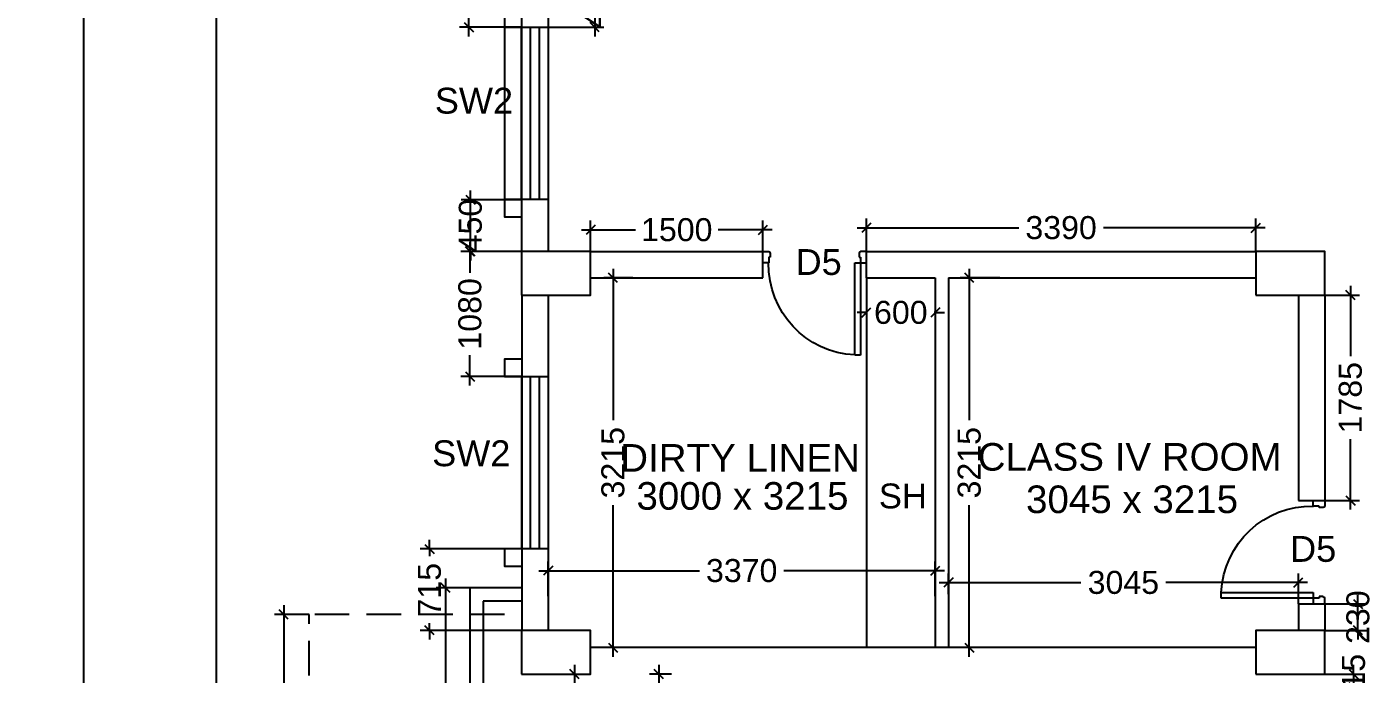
# Model space of a CAD drawing. Extents: x 7897917 to 8423973, y -6487334 to -6173396.
# Drawn here: x 7914618 to 7926334, y -6392095 to -6386468 of the extents above; entities that cross this region are included whole.
import ezdxf
from ezdxf.enums import TextEntityAlignment as Align

# ---------------------------------------------------------------- set-up
doc = ezdxf.new("R2010")
doc.units = 0
doc.header["$LTSCALE"] = 600
doc.header["$MEASUREMENT"] = 0
doc.header["$PDMODE"] = 35
doc.linetypes.add('DASHED', pattern=[0.75, 0.5, -0.25])
doc.layers.get('0').update_dxf_attribs({"linetype": 'CONTINUOUS'})
doc.layers.get('Defpoints').update_dxf_attribs({"linetype": 'CONTINUOUS'})
for name, color, linetype in [('chajja', 7, 'CONTINUOUS'), ('DIM', 8, 'CONTINUOUS'), ('DOOR', 32, 'CONTINUOUS'), ('Ele Proje.', 7, 'CONTINUOUS'), ('joinery', 7, 'CONTINUOUS'), ('LA-column', 3, 'CONTINUOUS'), ('Room Dim', 1, 'CONTINUOUS'), ('Shleves', 7, 'CONTINUOUS'), ('TEXT', 6, 'CONTINUOUS'), ('Walls', 7, 'CONTINUOUS'), ('WIN', 151, 'CONTINUOUS'), ('Working Dim', 5, 'CONTINUOUS')]:
    doc.layers.add(name, color=color, linetype=linetype)
doc.styles.add('ari', font='arial.ttf')
doc.styles.add('ARIAL', font='arial.ttf')
doc.styles.get("Standard").update_dxf_attribs({"font": 'romans.shx'})
doc.dimstyles.new('int. dim', dxfattribs={"dimtxt": 450, "dimasz": 80, "dimexe": 80, "dimexo": 0, "dimgap": 70, "dimtad": 0, "dimdec": 0, "dimzin": 12, "dimdsep": 46, "dimtxsty": 'ari', "dimblk": 'OBLIQUE', "dimcen": 2, "dimdle": 80, "dimclrd": 256, "dimclre": 256, "dimclrt": 6, "dimadec": 0, "dimazin": 0, "dimtfac": 1, "dimtdec": 0, "dimtix": 1, "dimtmove": 2, "dimatfit": 3, "dimfxl": 1, "dimtolj": 1, "dimtzin": 0, "dimlwd": -1, "dimlwe": -1, "dimarcsym": 0})
doc.dimstyles.new('STANDARD$0', dxfattribs={"dimscale": 0, "dimtxt": 150, "dimasz": 125, "dimexe": 0.75, "dimexo": 1, "dimgap": 25, "dimtad": 1, "dimdec": 0, "dimdsep": 46, "dimtxsty": 'Standard', "dimblk1": 'DOT', "dimblk2": 'DOT', "dimsah": 1, "dimcen": 2.5, "dimclrd": 1, "dimclre": 1, "dimclrt": 3, "dimadec": 0, "dimazin": 0, "dimtfac": 1, "dimtdec": 0, "dimtmove": 0, "dimatfit": 3, "dimldrblk": 'DOT', "dimfxl": 1, "dimtolj": 1, "dimtzin": 0, "dimarcsym": 0})

# ---------------------------------------------------------------- blocks, each defined once
blk = doc.blocks.new('_Oblique')
at = {"color": 0, "linetype": 'ByBlock', "lineweight": -2}
blk.add_line((-0.5, -0.5), (0.5, 0.5), dxfattribs=at)
blk = doc.blocks.new('*D248')
at = {"layer": 'Defpoints', "color": 0, "transparency": 16777216}
for p in [(7918774, -6337015, 5), (7915110, -6454874), (7918924, -6454874, 5)]:
    blk.add_point(p, dxfattribs=at)
at = {"layer": 'DIM', "color": 8, "transparency": 16777216}
for p, q in [((7915110, -6336715), (7915110, -6393996)), ((7918774, -6337015), (7914810, -6337015)), ((7915110, -6455174), (7915110, -6397894)), ((7918924, -6454874), (7914810, -6454874))]:
    blk.add_line(p, q, dxfattribs=at)
at = {"layer": 'DIM', "color": 8, "transparency": 16777216, "xscale": 300, "yscale": 300, "zscale": 300}
for p, rotation in [((7915110, -6337015), 90), ((7915110, -6454874), 270)]:
    blk.add_blockref('_Oblique', p, dxfattribs=dict(at, rotation=rotation))
at = {"layer": 'DIM', "color": 7, "transparency": 16777216, "insert": (7915110, -6395945), "char_height": 750, "attachment_point": 5, "rotation": 90, "style": 'ari'}
blk.add_mtext('\\A1;117.86m', dxfattribs=at)
blk = doc.blocks.new('*D267')
at = {"layer": 'Defpoints', "color": 0, "transparency": 16777216}
for p in [(7916266, -6377955), (7918774, -6377955, 3), (7918774, -6414395, 3)]:
    blk.add_point(p, dxfattribs=at)
at = {"layer": 'DIM', "color": 8, "transparency": 16777216}
for p, q in [((7916266, -6377655), (7916266, -6394482)), ((7918774, -6377955), (7915966, -6377955)), ((7916266, -6414695), (7916266, -6397867)), ((7918774, -6414395), (7915966, -6414395))]:
    blk.add_line(p, q, dxfattribs=at)
at = {"layer": 'DIM', "color": 8, "transparency": 16777216, "xscale": 300, "yscale": 300, "zscale": 300}
for p, rotation in [((7916266, -6377955), 90), ((7916266, -6414395), 270)]:
    blk.add_blockref('_Oblique', p, dxfattribs=dict(at, rotation=rotation))
at = {"layer": 'DIM', "color": 7, "transparency": 16777216, "insert": (7916266, -6396175), "char_height": 750, "attachment_point": 5, "rotation": 90, "style": 'ari'}
blk.add_mtext('\\A1;36.44m', dxfattribs=at)
blk = doc.blocks.new('*D565')
at = {"layer": 'Defpoints', "color": 0, "transparency": 16777216}
for p in [(7925314, -6388214), (7921924, -6388420, 2), (7925314, -6388420, 13)]:
    blk.add_point(p, dxfattribs=at)
at = {"layer": 'Working Dim', "transparency": 16777216}
for p, q in [((7921844, -6388214), (7923251, -6388214)), ((7921924, -6388420), (7921924, -6388134)), ((7925394, -6388214), (7923987, -6388214)), ((7925314, -6388420), (7925314, -6388134))]:
    blk.add_line(p, q, dxfattribs=at)
at = {"layer": 'Working Dim', "transparency": 16777216, "xscale": 80, "yscale": 80, "zscale": 80, "rotation": 180}
blk.add_blockref('_Oblique', (7921924, -6388214), dxfattribs=at)
at = {"layer": 'Working Dim', "transparency": 16777216, "xscale": 80, "yscale": 80, "zscale": 80}
blk.add_blockref('_Oblique', (7925314, -6388214), dxfattribs=at)
at = {"layer": 'Working Dim', "color": 6, "transparency": 16777216, "insert": (7923619, -6388214), "char_height": 200, "attachment_point": 5, "style": 'ari'}
blk.add_mtext('\\A1;3390', dxfattribs=at)
blk = doc.blocks.new('*D880')
at = {"layer": 'Defpoints', "color": 0, "transparency": 16777216}
for p in [(7916266, -6377955), (7918774, -6377955, 18), (7918924, -6414395, 3)]:
    blk.add_point(p, dxfattribs=at)
at = {"layer": 'DIM', "color": 8, "transparency": 16777216}
for p, q in [((7916266, -6377655), (7916266, -6394482)), ((7918774, -6377955), (7915966, -6377955)), ((7916266, -6414695), (7916266, -6397867)), ((7918924, -6414395), (7915966, -6414395))]:
    blk.add_line(p, q, dxfattribs=at)
at = {"layer": 'DIM', "color": 8, "transparency": 16777216, "xscale": 300, "yscale": 300, "zscale": 300}
for p, rotation in [((7916266, -6377955), 90), ((7916266, -6414395), 270)]:
    blk.add_blockref('_Oblique', p, dxfattribs=dict(at, rotation=rotation))
at = {"layer": 'DIM', "color": 7, "transparency": 16777216, "insert": (7916266, -6396175), "char_height": 750, "attachment_point": 5, "rotation": 90, "style": 'ari'}
blk.add_mtext('\\A1;36.44m', dxfattribs=at)
blk = doc.blocks.new('*D1366')
at = {"layer": 'Defpoints', "color": 0, "transparency": 16777216}
for p in [(7916853, -6391577), (7917074, -6391577, 28), (7917074, -6400657, 30)]:
    blk.add_point(p, dxfattribs=at)
at = {"layer": 'Working Dim', "transparency": 16777216}
for p, q in [((7916853, -6391497), (7916853, -6395749)), ((7917074, -6391577), (7916773, -6391577)), ((7916853, -6400737), (7916853, -6396485)), ((7917074, -6400657), (7916773, -6400657))]:
    blk.add_line(p, q, dxfattribs=at)
at = {"layer": 'Working Dim', "transparency": 16777216, "xscale": 80, "yscale": 80, "zscale": 80}
for p, rotation in [((7916853, -6391577), 90), ((7916853, -6400657), 270)]:
    blk.add_blockref('_Oblique', p, dxfattribs=dict(at, rotation=rotation))
at = {"layer": 'Working Dim', "color": 6, "transparency": 16777216, "insert": (7916853, -6396117), "char_height": 200, "attachment_point": 5, "rotation": 90, "style": 'ari'}
blk.add_mtext('\\A1;9080', dxfattribs=at)
blk = doc.blocks.new('1000')
at = {"layer": 'DOOR'}
for p, q in [((0, -100), (0, 0)), ((0, 0), (50, 0)), ((50, -100), (0, -100)), ((50, 0), (50, -2)), ((63, -49), (50, -49)), ((50, -49), (50, -100)), ((50, -100), (50, -901)), ((100, -100), (50, -100)), ((63, -13), (61, -13)), ((63, -13), (63, -49)), ((100, -901), (100, -100)), ((837, -13), (837, -49)), ((837, -13), (839, -13)), ((837, -49), (850, -49)), ((850, 0), (850, -2)), ((900, 0), (850, 0)), ((850, -49), (850, -100)), ((850, -100), (900, -100)), ((900, -100), (900, 0)), ((50, -901), (100, -901))]:
    blk.add_line(p, q, dxfattribs=at)
for centre, major_axis, start_param, end_param in [((50, -13), (-7.95, 7.95), 3.926991, 5.497787), ((850, -13), (7.95, 7.95), 0.785398, 2.356194)]:
    blk.add_ellipse(centre, major_axis=major_axis, ratio=1, start_param=start_param, end_param=end_param, dxfattribs=at)
at = {"layer": 'DOOR', "color": 145}
blk.add_ellipse((64, -115), major_axis=(-520, 590), ratio=1, start_param=2.464943, end_param=4.009476, dxfattribs=at)
blk = doc.blocks.new('*D1776')
at = {"layer": 'Defpoints', "color": 0, "transparency": 16777216}
for p in [(7922524, -6391196), (7919154, -6391416, 4), (7922524, -6391416, 5)]:
    blk.add_point(p, dxfattribs=at)
at = {"layer": 'Working Dim', "transparency": 16777216}
for p, q in [((7919154, -6391416), (7919154, -6391116)), ((7922524, -6391416), (7922524, -6391116)), ((7919074, -6391196), (7920471, -6391196)), ((7922604, -6391196), (7921207, -6391196))]:
    blk.add_line(p, q, dxfattribs=at)
at = {"layer": 'Working Dim', "transparency": 16777216, "xscale": 80, "yscale": 80, "zscale": 80, "rotation": 180}
blk.add_blockref('_Oblique', (7919154, -6391196), dxfattribs=at)
at = {"layer": 'Working Dim', "transparency": 16777216, "xscale": 80, "yscale": 80, "zscale": 80}
blk.add_blockref('_Oblique', (7922524, -6391196), dxfattribs=at)
at = {"layer": 'Working Dim', "color": 6, "transparency": 16777216, "insert": (7920839, -6391196), "char_height": 200, "attachment_point": 5, "style": 'ari'}
blk.add_mtext('\\A1;3370', dxfattribs=at)
blk = doc.blocks.new('*D1777')
at = {"layer": 'Defpoints', "color": 0, "transparency": 16777216}
for p in [(7919719, -6388650), (7919891, -6388650, 5), (7919891, -6391865, 5)]:
    blk.add_point(p, dxfattribs=at)
at = {"layer": 'Working Dim', "transparency": 16777216}
for p, q in [((7919719, -6388570), (7919719, -6389888)), ((7919891, -6388650), (7919639, -6388650)), ((7919719, -6391945), (7919719, -6390627)), ((7919891, -6391865), (7919639, -6391865))]:
    blk.add_line(p, q, dxfattribs=at)
at = {"layer": 'Working Dim', "transparency": 16777216, "xscale": 80, "yscale": 80, "zscale": 80}
for p, rotation in [((7919719, -6388650), 90), ((7919719, -6391865), 270)]:
    blk.add_blockref('_Oblique', p, dxfattribs=dict(at, rotation=rotation))
at = {"layer": 'Working Dim', "color": 6, "transparency": 16777216, "insert": (7919719, -6390257), "char_height": 200, "attachment_point": 5, "rotation": 90, "style": 'ari'}
blk.add_mtext('\\A1;3215', dxfattribs=at)
blk = doc.blocks.new('*D1778')
at = {"layer": 'Defpoints', "color": 0, "transparency": 16777216}
for p in [(7925684, -6391299), (7922639, -6391401, 5), (7925684, -6391485, 5)]:
    blk.add_point(p, dxfattribs=at)
at = {"layer": 'Working Dim', "transparency": 16777216}
for p, q in [((7922639, -6391401), (7922639, -6391219)), ((7925684, -6391485), (7925684, -6391219)), ((7922559, -6391299), (7923792, -6391299)), ((7925764, -6391299), (7924531, -6391299))]:
    blk.add_line(p, q, dxfattribs=at)
at = {"layer": 'Working Dim', "transparency": 16777216, "xscale": 80, "yscale": 80, "zscale": 80, "rotation": 180}
blk.add_blockref('_Oblique', (7922639, -6391299), dxfattribs=at)
at = {"layer": 'Working Dim', "transparency": 16777216, "xscale": 80, "yscale": 80, "zscale": 80}
blk.add_blockref('_Oblique', (7925684, -6391299), dxfattribs=at)
at = {"layer": 'Working Dim', "color": 6, "transparency": 16777216, "insert": (7924161, -6391299), "char_height": 200, "attachment_point": 5, "style": 'ari'}
blk.add_mtext('\\A1;3045', dxfattribs=at)
blk = doc.blocks.new('*D1779')
at = {"layer": 'Defpoints', "color": 0, "transparency": 16777216}
for p in [(7922820, -6388650), (7923085, -6388650, 5), (7923085, -6391865, 5)]:
    blk.add_point(p, dxfattribs=at)
at = {"layer": 'Working Dim', "transparency": 16777216}
for p, q in [((7922820, -6388570), (7922820, -6389888)), ((7923085, -6388650), (7922740, -6388650)), ((7922820, -6391945), (7922820, -6390627)), ((7923085, -6391865), (7922740, -6391865))]:
    blk.add_line(p, q, dxfattribs=at)
at = {"layer": 'Working Dim', "transparency": 16777216, "xscale": 80, "yscale": 80, "zscale": 80}
for p, rotation in [((7922820, -6388650), 90), ((7922820, -6391865), 270)]:
    blk.add_blockref('_Oblique', p, dxfattribs=dict(at, rotation=rotation))
at = {"layer": 'Working Dim', "color": 6, "transparency": 16777216, "insert": (7922820, -6390257), "char_height": 200, "attachment_point": 5, "rotation": 90, "style": 'ari'}
blk.add_mtext('\\A1;3215', dxfattribs=at)
blk = doc.blocks.new('*D1783')
at = {"layer": 'Defpoints', "color": 0, "transparency": 16777216}
for p in [(7918122, -6391007), (7918924, -6391007), (7918924, -6391715)]:
    blk.add_point(p, dxfattribs=at)
at = {"layer": 'Working Dim', "transparency": 16777216}
for p, q in [((7918924, -6391007), (7918042, -6391007)), ((7918122, -6391007), (7918122, -6390927)), ((7918122, -6391007), (7918122, -6391070)), ((7918924, -6391715), (7918042, -6391715)), ((7918122, -6391715), (7918122, -6391652)), ((7918122, -6391715), (7918122, -6391795))]:
    blk.add_line(p, q, dxfattribs=at)
at = {"layer": 'Working Dim', "transparency": 16777216, "xscale": 80, "yscale": 80, "zscale": 80}
for p, rotation in [((7918122, -6391007), 270), ((7918122, -6391715), 90)]:
    blk.add_blockref('_Oblique', p, dxfattribs=dict(at, rotation=rotation))
at = {"layer": 'Working Dim', "color": 6, "transparency": 16777216, "insert": (7918122, -6391361), "char_height": 200, "attachment_point": 5, "rotation": 90, "style": 'ari'}
blk.add_mtext('\\A1;715', dxfattribs=at)
blk = doc.blocks.new('*D1784')
at = {"layer": 'Defpoints', "color": 0, "transparency": 16777216}
for p in [(7925914, -6388800), (7926137, -6388800), (7925914, -6390585)]:
    blk.add_point(p, dxfattribs=at)
at = {"layer": 'Working Dim', "transparency": 16777216}
for p, q in [((7925914, -6388800), (7926217, -6388800)), ((7926137, -6388720), (7926137, -6389332)), ((7926137, -6390665), (7926137, -6390052)), ((7925914, -6390585), (7926217, -6390585))]:
    blk.add_line(p, q, dxfattribs=at)
at = {"layer": 'Working Dim', "transparency": 16777216, "xscale": 80, "yscale": 80, "zscale": 80}
for p, rotation in [((7926137, -6388800), 90), ((7926137, -6390585), 270)]:
    blk.add_blockref('_Oblique', p, dxfattribs=dict(at, rotation=rotation))
at = {"layer": 'Working Dim', "color": 6, "transparency": 16777216, "insert": (7926137, -6389692), "char_height": 200, "attachment_point": 5, "rotation": 90, "style": 'ari'}
blk.add_mtext('\\A1;1785', dxfattribs=at)
blk = doc.blocks.new('*D1785')
at = {"layer": 'Defpoints', "color": 0, "transparency": 16777216}
for p in [(7925914, -6391485), (7926203, -6391485), (7925914, -6391715)]:
    blk.add_point(p, dxfattribs=at)
at = {"layer": 'Working Dim', "transparency": 16777216}
for p, q in [((7925914, -6391485), (7926283, -6391485)), ((7926203, -6391485), (7926203, -6391405)), ((7926203, -6391715), (7926203, -6391485)), ((7925914, -6391715), (7926283, -6391715)), ((7926203, -6391715), (7926203, -6391795))]:
    blk.add_line(p, q, dxfattribs=at)
at = {"layer": 'Working Dim', "transparency": 16777216, "xscale": 80, "yscale": 80, "zscale": 80}
for p, rotation in [((7926203, -6391485), 270), ((7926203, -6391715), 90)]:
    blk.add_blockref('_Oblique', p, dxfattribs=dict(at, rotation=rotation))
at = {"layer": 'Working Dim', "color": 6, "transparency": 16777216, "insert": (7926203, -6391600), "char_height": 200, "attachment_point": 5, "rotation": 90, "style": 'ari'}
blk.add_mtext('\\A1;230', dxfattribs=at)
blk = doc.blocks.new('*D1800')
at = {"layer": 'Defpoints', "color": 0, "transparency": 16777216}
for p in [(7920118, -6392095), (7920229, -6392095), (7920229, -6394495, -2)]:
    blk.add_point(p, dxfattribs=at)
at = {"layer": 'Working Dim', "transparency": 16777216}
for p, q in [((7920118, -6392015), (7920118, -6392925)), ((7920229, -6392095), (7920038, -6392095)), ((7920118, -6394575), (7920118, -6393665)), ((7920229, -6394495), (7920038, -6394495))]:
    blk.add_line(p, q, dxfattribs=at)
at = {"layer": 'Working Dim', "transparency": 16777216, "xscale": 80, "yscale": 80, "zscale": 80}
for p, rotation in [((7920118, -6392095), 90), ((7920118, -6394495), 270)]:
    blk.add_blockref('_Oblique', p, dxfattribs=dict(at, rotation=rotation))
at = {"layer": 'Working Dim', "color": 6, "transparency": 16777216, "insert": (7920118, -6393295), "char_height": 200, "attachment_point": 5, "rotation": 90, "style": 'ari'}
blk.add_mtext('\\A1;2400', dxfattribs=at)
blk = doc.blocks.new('*D1803')
at = {"layer": 'Defpoints', "color": 0, "transparency": 16777216}
for p in [(7925614, -6392095, 2), (7925614, -6392210, 5), (7926165, -6392210)]:
    blk.add_point(p, dxfattribs=at)
at = {"layer": 'Working Dim', "transparency": 16777216}
for p, q in [((7926165, -6392095), (7926165, -6392015)), ((7925614, -6392095), (7926245, -6392095)), ((7926165, -6392095), (7926165, -6392210)), ((7925614, -6392210), (7926245, -6392210)), ((7926165, -6392210), (7926165, -6392290))]:
    blk.add_line(p, q, dxfattribs=at)
at = {"layer": 'Working Dim', "transparency": 16777216, "xscale": 80, "yscale": 80, "zscale": 80}
for p, rotation in [((7926165, -6392095), 270), ((7926165, -6392210), 90)]:
    blk.add_blockref('_Oblique', p, dxfattribs=dict(at, rotation=rotation))
at = {"layer": 'Working Dim', "color": 6, "transparency": 16777216, "insert": (7926165, -6392152), "char_height": 200, "attachment_point": 5, "rotation": 90, "style": 'ari'}
blk.add_mtext('\\A1;115', dxfattribs=at)
blk = doc.blocks.new('*D1804')
at = {"layer": 'Defpoints', "color": 0, "transparency": 16777216}
for p in [(7921024, -6388232), (7919524, -6388420), (7921024, -6388420)]:
    blk.add_point(p, dxfattribs=at)
at = {"layer": 'Working Dim', "transparency": 16777216}
for p, q in [((7919524, -6388420), (7919524, -6388152)), ((7921024, -6388420), (7921024, -6388152)), ((7919444, -6388232), (7919915, -6388232)), ((7921104, -6388232), (7920633, -6388232))]:
    blk.add_line(p, q, dxfattribs=at)
at = {"layer": 'Working Dim', "transparency": 16777216, "xscale": 80, "yscale": 80, "zscale": 80, "rotation": 180}
blk.add_blockref('_Oblique', (7919524, -6388232), dxfattribs=at)
at = {"layer": 'Working Dim', "transparency": 16777216, "xscale": 80, "yscale": 80, "zscale": 80}
blk.add_blockref('_Oblique', (7921024, -6388232), dxfattribs=at)
at = {"layer": 'Working Dim', "color": 6, "transparency": 16777216, "insert": (7920274, -6388232), "char_height": 200, "attachment_point": 5, "style": 'ari'}
blk.add_mtext('\\A1;1500', dxfattribs=at)
blk = doc.blocks.new('*D1805')
at = {"layer": 'Defpoints', "color": 0, "transparency": 16777216}
for p in [(7921924, -6388650), (7922524, -6388650), (7921924, -6388951)]:
    blk.add_point(p, dxfattribs=at)
at = {"layer": 'Working Dim', "transparency": 16777216}
for p, q in [((7921924, -6388650), (7921924, -6389031)), ((7922524, -6388650), (7922524, -6389031)), ((7921924, -6388951), (7921844, -6388951)), ((7921924, -6388951), (7921933, -6388951)), ((7922524, -6388951), (7922515, -6388951)), ((7922524, -6388951), (7922604, -6388951))]:
    blk.add_line(p, q, dxfattribs=at)
at = {"layer": 'Working Dim', "transparency": 16777216, "xscale": 80, "yscale": 80, "zscale": 80}
blk.add_blockref('_Oblique', (7921924, -6388951), dxfattribs=at)
at = {"layer": 'Working Dim', "transparency": 16777216, "xscale": 80, "yscale": 80, "zscale": 80, "rotation": 180}
blk.add_blockref('_Oblique', (7922524, -6388951), dxfattribs=at)
at = {"layer": 'Working Dim', "color": 6, "transparency": 16777216, "insert": (7922224, -6388951), "char_height": 200, "attachment_point": 5, "style": 'ari'}
blk.add_mtext('\\A1;600', dxfattribs=at)
blk = doc.blocks.new('*D1812')
at = {"layer": 'Defpoints', "color": 0, "transparency": 16777216}
for p in [(7919154, -6392095, -18), (7919154, -6393885, -18), (7919384, -6393885)]:
    blk.add_point(p, dxfattribs=at)
at = {"layer": 'Working Dim', "transparency": 16777216}
for p, q in [((7919384, -6392015), (7919384, -6392631)), ((7919154, -6392095), (7919464, -6392095)), ((7919384, -6393965), (7919384, -6393348)), ((7919154, -6393885), (7919464, -6393885))]:
    blk.add_line(p, q, dxfattribs=at)
at = {"layer": 'Working Dim', "transparency": 16777216, "xscale": 80, "yscale": 80, "zscale": 80}
for p, rotation in [((7919384, -6392095), 90), ((7919384, -6393885), 270)]:
    blk.add_blockref('_Oblique', p, dxfattribs=dict(at, rotation=rotation))
at = {"layer": 'Working Dim', "color": 6, "transparency": 16777216, "insert": (7919384, -6392990), "char_height": 200, "attachment_point": 5, "rotation": 90, "style": 'ari'}
blk.add_mtext('\\A1;1790', dxfattribs=at)
blk = doc.blocks.new('*D1813')
at = {"layer": 'Defpoints', "color": 0, "transparency": 16777216}
for p in [(7918474, -6391345, -10), (7918261, -6393885), (7918474, -6393885, -4)]:
    blk.add_point(p, dxfattribs=at)
at = {"layer": 'Working Dim', "transparency": 16777216}
for p, q in [((7918261, -6391265), (7918261, -6392245)), ((7918474, -6391345), (7918181, -6391345)), ((7918261, -6393965), (7918261, -6392985)), ((7918474, -6393885), (7918181, -6393885))]:
    blk.add_line(p, q, dxfattribs=at)
at = {"layer": 'Working Dim', "transparency": 16777216, "xscale": 80, "yscale": 80, "zscale": 80}
for p, rotation in [((7918261, -6391345), 90), ((7918261, -6393885), 270)]:
    blk.add_blockref('_Oblique', p, dxfattribs=dict(at, rotation=rotation))
at = {"layer": 'Working Dim', "color": 6, "transparency": 16777216, "insert": (7918261, -6392615), "char_height": 200, "attachment_point": 5, "rotation": 90, "style": 'ari'}
blk.add_mtext('\\A1;2540', dxfattribs=at)
blk = doc.blocks.new('A$C02430674')
at = {"layer": 'Shleves', "color": 10, "style": 'ARIAL'}
blk.add_text('SH', height=720, dxfattribs=at).set_placement((-753, 322, -97))
blk = doc.blocks.new('*D2421')
at = {"layer": 'Defpoints', "color": 0, "transparency": 16777216}
for p in [(7918924, -6384785, -11), (7918464, -6386470), (7918924, -6386470, -14)]:
    blk.add_point(p, dxfattribs=at)
at = {"layer": 'Working Dim', "transparency": 16777216}
for p, q in [((7918464, -6384705), (7918464, -6385267)), ((7918924, -6384785), (7918384, -6384785)), ((7918464, -6386550), (7918464, -6385987)), ((7918924, -6386470), (7918384, -6386470))]:
    blk.add_line(p, q, dxfattribs=at)
at = {"layer": 'Working Dim', "transparency": 16777216, "xscale": 80, "yscale": 80, "zscale": 80}
for p, rotation in [((7918464, -6384785), 90), ((7918464, -6386470), 270)]:
    blk.add_blockref('_Oblique', p, dxfattribs=dict(at, rotation=rotation))
at = {"layer": 'Working Dim', "color": 6, "transparency": 16777216, "insert": (7918464, -6385627), "char_height": 200, "attachment_point": 5, "rotation": 90, "style": 'ari'}
blk.add_mtext('\\A1;1685', dxfattribs=at)
blk = doc.blocks.new('*D2425')
at = {"layer": 'Defpoints', "color": 0, "transparency": 16777216}
for p in [(7919154, -6386020, -11), (7919154, -6386470, -14), (7919560, -6386470)]:
    blk.add_point(p, dxfattribs=at)
at = {"layer": 'Working Dim', "transparency": 16777216}
for p, q in [((7919560, -6386020), (7919560, -6385940)), ((7919154, -6386020), (7919640, -6386020)), ((7919560, -6386020), (7919560, -6386470)), ((7919154, -6386470), (7919640, -6386470)), ((7919560, -6386470), (7919560, -6386550))]:
    blk.add_line(p, q, dxfattribs=at)
at = {"layer": 'Working Dim', "transparency": 16777216, "xscale": 80, "yscale": 80, "zscale": 80}
for p, rotation in [((7919560, -6386020), 270), ((7919560, -6386470), 90)]:
    blk.add_blockref('_Oblique', p, dxfattribs=dict(at, rotation=rotation))
at = {"layer": 'Working Dim', "color": 6, "transparency": 16777216, "insert": (7919560, -6386245), "char_height": 200, "attachment_point": 5, "rotation": 90, "style": 'ari'}
blk.add_mtext('\\A1;450', dxfattribs=at)
blk = doc.blocks.new('*D2426')
at = {"layer": 'Defpoints', "color": 0, "transparency": 16777216}
for p in [(7918478, -6387970), (7918924, -6387970), (7918924, -6388420)]:
    blk.add_point(p, dxfattribs=at)
at = {"layer": 'Working Dim', "transparency": 16777216}
for p, q in [((7918924, -6387970), (7918398, -6387970)), ((7918478, -6387970), (7918478, -6387890)), ((7918478, -6388420), (7918478, -6387970)), ((7918924, -6388420), (7918398, -6388420)), ((7918478, -6388420), (7918478, -6388500))]:
    blk.add_line(p, q, dxfattribs=at)
at = {"layer": 'Working Dim', "transparency": 16777216, "xscale": 80, "yscale": 80, "zscale": 80}
for p, rotation in [((7918478, -6387970), 270), ((7918478, -6388420), 90)]:
    blk.add_blockref('_Oblique', p, dxfattribs=dict(at, rotation=rotation))
at = {"layer": 'Working Dim', "color": 6, "transparency": 16777216, "insert": (7918478, -6388195), "char_height": 200, "attachment_point": 5, "rotation": 90, "style": 'ari'}
blk.add_mtext('\\A1;450', dxfattribs=at)
blk = doc.blocks.new('*D2427')
at = {"layer": 'Defpoints', "color": 0, "transparency": 16777216}
for p in [(7918474, -6388420), (7918924, -6388420), (7918924, -6389507, 2)]:
    blk.add_point(p, dxfattribs=at)
at = {"layer": 'Working Dim', "transparency": 16777216}
for p, q in [((7918474, -6388340), (7918474, -6388605)), ((7918924, -6388420), (7918394, -6388420)), ((7918474, -6389587), (7918474, -6389322)), ((7918924, -6389507), (7918394, -6389507))]:
    blk.add_line(p, q, dxfattribs=at)
at = {"layer": 'Working Dim', "transparency": 16777216, "xscale": 80, "yscale": 80, "zscale": 80}
for p, rotation in [((7918474, -6388420), 90), ((7918474, -6389507), 270)]:
    blk.add_blockref('_Oblique', p, dxfattribs=dict(at, rotation=rotation))
at = {"layer": 'Working Dim', "color": 6, "transparency": 16777216, "insert": (7918474, -6388963), "char_height": 200, "attachment_point": 5, "rotation": 90, "style": 'ari'}
blk.add_mtext('\\A1;1080', dxfattribs=at)

msp = doc.modelspace()

# ---------------------------------------------------------------- linework, layer by layer
at = {"color": 8, "linetype": 'DASHED'}
for p, q in [((7917074.087, -6400657.183, 38.921), (7917074.189, -6391577.201, -23.739)), ((7918773.907, -6391577.201, 60.261), (7917074.186, -6391577.201, 36.4))]:
    msp.add_line(p, q, dxfattribs=at)
at = {"layer": 'chajja', "color": 8}
msp.add_line((7918773.817, -6386469.575), (7918773.817, -6387969.575), dxfattribs=at)
at = {"layer": 'Ele Proje.', "color": 1}
for p, q in [((7918923.997, -6391344.663, 17.794), (7918473.997, -6391344.663, 17.794)), ((7918473.997, -6391344.663, 17.794), (7918474.009, -6393884.516, 24.401)), ((7918923.997, -6391459.663, 17.794), (7918588.998, -6391459.663, 17.794)), ((7918588.998, -6391459.663, 17.794), (7918589.008, -6393769.515, 24.401))]:
    msp.add_line(p, q, dxfattribs=at)
at = {"layer": 'Ele Proje.'}
for points in [[(7918923.817, -6386319.575), (7918773.817, -6386319.575), (7918773.817, -6386469.575), (7918923.817, -6386469.575)], [(7918923.817, -6387969.575), (7918773.817, -6387969.575), (7918773.817, -6388119.575), (7918923.817, -6388119.575)]]:
    msp.add_lwpolyline(points, dxfattribs=at)
at = {"layer": 'Ele Proje.', "elevation": 2.39}
for points in [[(7918924.087, -6389357.251), (7918774.087, -6389357.251), (7918774.087, -6389507.251), (7918924.087, -6389507.251)], [(7918924.087, -6391007.251), (7918774.087, -6391007.251), (7918774.087, -6391157.251), (7918924.087, -6391157.251)]]:
    msp.add_lwpolyline(points, dxfattribs=at)
at = {"layer": 'LA-column', "color": 2}
for points in [[(7918923.907, -6388799.616), (7919523.907, -6388799.616), (7919523.907, -6388419.616), (7918923.907, -6388419.616)], [(7918923.907, -6392094.606), (7919523.907, -6392094.606), (7919523.907, -6391714.606), (7918923.907, -6391714.606)]]:
    msp.add_lwpolyline(points, close=True, dxfattribs=at)
at = {"layer": 'LA-column', "color": 2, "elevation": 2.39}
for points in [[(7925314.044, -6388799.609), (7925914.044, -6388799.609), (7925914.044, -6388419.609), (7925314.044, -6388419.609)], [(7925314.044, -6392094.615), (7925914.044, -6392094.615), (7925914.044, -6391714.615), (7925314.044, -6391714.615)]]:
    msp.add_lwpolyline(points, close=True, dxfattribs=at)
at = {"layer": 'Walls'}
for p, q in [((7918923.817, -6377494.464), (7918923.817, -6388419.62)), ((7919153.817, -6386019.574), (7919153.817, -6388419.62)), ((7919523.907, -6388419.632, 2.39), (7921023.907, -6388419.632, 2.39)), ((7921923.907, -6388419.632, 2.39), (7925314.044, -6388419.632, 2.39)), ((7919523.907, -6388649.632, 2.39), (7921023.907, -6388649.632, 2.39)), ((7921923.907, -6388649.632, 2.39), (7922523.907, -6388649.632, 2.39)), ((7922638.907, -6388649.632, 2.39), (7925314.044, -6388649.632, 2.39)), ((7918924.087, -6388799.733, 2.39), (7918924.087, -6391714.819, 2.39)), ((7919154.087, -6388799.733, 2.39), (7919154.087, -6391714.819, 2.39)), ((7925684.188, -6388799.632, 2.39), (7925684.189, -6390584.643, 2.39)), ((7925914.044, -6388799.632, 2.39), (7925914.043, -6390584.643, 2.39)), ((7925684.041, -6391484.643, 2.39), (7925684.041, -6391714.639, 2.39)), ((7925914.191, -6391484.643, 2.39), (7925914.191, -6391714.639, 2.39))]:
    msp.add_line(p, q, dxfattribs=at)
at = {"layer": 'Walls', "linetype": 'Continuous'}
for p, q in [((7921923.907, -6388649.625, 2.39), (7921923.907, -6388419.625, 2.39)), ((7921923.907, -6388649.55, 2.39), (7921923.907, -6391864.757, 2.39)), ((7922523.907, -6388649.55, 2.39), (7922523.907, -6391864.757, 2.39)), ((7922638.907, -6388649.55, 2.39), (7922638.907, -6391864.758, 2.39)), ((7925684.116, -6390584.643, 2.39), (7925914.116, -6390584.643, 2.39)), ((7925684.041, -6391484.643, 2.39), (7925914.041, -6391484.643, 2.39)), ((7925314.134, -6391864.833, 2.39), (7919523.997, -6391864.767, 2.39))]:
    msp.add_line(p, q, dxfattribs=at)
at = {"layer": 'Walls', "linetype": 'Continuous', "elevation": 2.39}
msp.add_lwpolyline([(7921023.907, -6388649.55), (7921023.907, -6388419.55)], dxfattribs=at)
at = {"layer": 'WIN', "linetype": 'Continuous'}
for points in [[(7918923.817, -6386469.575), (7919153.817, -6386469.575), (7919153.817, -6387969.575), (7918923.817, -6387969.575)], [(7919000.817, -6386469.575), (7919076.817, -6386469.575), (7919076.817, -6387969.575), (7919000.817, -6387969.575)]]:
    msp.add_lwpolyline(points, close=True, dxfattribs=at)
at = {"layer": 'WIN', "linetype": 'Continuous', "elevation": 2.39}
for points in [[(7918924.087, -6389507.251), (7919154.087, -6389507.251), (7919154.087, -6391007.251), (7918924.087, -6391007.251)], [(7919001.087, -6389507.251), (7919077.087, -6389507.251), (7919077.087, -6391007.251), (7919001.087, -6391007.251)]]:
    msp.add_lwpolyline(points, close=True, dxfattribs=at)

# ---------------------------------------------------------------- block references
at = {"layer": 'DOOR', "linetype": 'Continuous', "xscale": -1}
for p, rotation in [((7921923.902, -6388419.625, 2.39), 359.9999871933953), ((7925914.041, -6391484.637, 2.39), 269.9999871933953)]:
    msp.add_blockref('1000', p, dxfattribs=dict(at, rotation=rotation))
at = {"layer": 'Shleves', "color": 10, "xscale": 0.3000000044703484, "yscale": 0.3000000044703484, "zscale": 0.3000000044703484}
msp.add_blockref('A$C02430674', (7922258.376, -6390750.416, 2.39), dxfattribs=at)

# ---------------------------------------------------------------- texts
at = {"layer": 'joinery', "style": 'ari'}
for s, p in [('SW2', (7918508.892, -6387221.561)), ('D5', (7921508.9, -6388624.34, 2.39)), ('SW2', (7918485.478, -6390287.371)), ('D5', (7925812.749, -6391118.948, 2.39))]:
    msp.add_text(s, height=225, dxfattribs=at).set_placement(p, align=Align.CENTER)
at = {"layer": 'Room Dim', "style": 'ari'}
for s, p in [('3000 x 3215', (7920845.866, -6390665.624, 2.39)), ('3045 x 3215', (7924236.579, -6390695.059, 2.39))]:
    msp.add_text(s, height=240, dxfattribs=at).set_placement(p, align=Align.CENTER)
at = {"layer": 'TEXT', "color": 7, "style": 'ari'}
for s, p in [('DIRTY LINEN', (7920824.911, -6390335.015, 2.39)), ('CLASS IV ROOM', (7924215.624, -6390326.015, 2.39))]:
    msp.add_text(s, height=240, dxfattribs=at).set_placement(p, align=Align.CENTER)

# ---------------------------------------------------------------- dimensions: what is measured, and where the dimension line sits
at = {"layer": 'DIM'}
for base, p1, p2, angle, picture, middle in [((7915110.265, -6454873.885), (7918773.907, -6337015.366, 5.131), (7918923.82, -6454873.885, 5.131), 90, '*D248', (7915110.265, -6395944.625)), ((7916265.787, -6377954.538, -2.749), (7918923.907, -6414394.742), (7918773.907, -6377954.538, 15.404), 270, '*D880', (7916265.787, -6396174.64, -2.749)), ((7916265.874, -6377954.538, -2.749), (7918773.907, -6414394.662), (7918773.817, -6377954.538), 270, '*D267', (7916265.874, -6396174.6, -2.749))]:
    dim = msp.add_linear_dim(base=base, p1=p1, p2=p2, angle=angle, dimstyle='STANDARD$0', override={"dimscale": 1, "dimtxt": 750, "dimasz": 300, "dimexe": 300, "dimexo": 0, "dimgap": 1, "dimtad": 0, "dimdec": 2, "dimlfac": 0.001, "dimzin": 0, "dimpost": 'm', "dimtxsty": 'ari', "dimblk1": 'Oblique', "dimblk2": 'Oblique', "dimcen": 0, "dimdle": 300, "dimclrd": 8, "dimclre": 8, "dimclrt": 7, "dimadec": 2, "dimtdec": 2, "dimtmove": 2, "dimfxl": 0.75, "dimfrac": 1, "dimlwd": 65535, "dimlwe": 65535}, dxfattribs=at)
    dim.commit()
    dim.dimension.update_dxf_attribs({"geometry": picture, "text_midpoint": middle})
at = {"layer": 'Working Dim'}
for base, p1, p2, angle, override, picture, middle in [((7918463.704, -6386469.542, 15.404), (7918923.823, -6384784.964, 4.586), (7918923.907, -6386469.542, 1.608), 270, {"dimtxt": 200}, '*D2421', (7918463.704, -6385627.253, 15.404)), ((7919559.928, -6386469.542, 15.404), (7919153.907, -6386019.574, 4.523), (7919153.907, -6386469.542, 1.608), 270, {"dimtxt": 200}, '*D2425', (7919559.928, -6386244.558, 15.404)), ((7918477.751, -6387969.575), (7918923.817, -6388419.62), (7918923.817, -6387969.575), 90, {"dimtxt": 200}, '*D2426', (7918477.751, -6388194.597)), ((7919718.584, -6388649.632, 2.39), (7919890.827, -6391864.772, 7.521), (7919890.827, -6388649.632, 7.521), 90, {"dimtxt": 200}, '*D1777', (7919718.584, -6390257.202, 2.39)), ((7922819.988, -6388649.632, 2.39), (7923084.563, -6391864.808, 7.521), (7923084.563, -6388649.632, 7.521), 90, {"dimtxt": 200}, '*D1779', (7922819.988, -6390257.22, 2.39)), ((7926137.39, -6388799.632, 2.39), (7925914.043, -6390584.643, 2.39), (7925914.044, -6388799.632, 2.39), 90, {"dimtxt": 200}, '*D1784', (7926137.39, -6389692.137, 2.39)), ((7918261.024, -6393884.516, 28.15), (7918473.997, -6391344.663, 17.794), (7918474.009, -6393884.516, 24.401), 270, {"dimtxt": 200, "dimarcsym": 1}, '*D1813', (7918261.024, -6392614.59, 28.15)), ((7926203.007, -6391484.643, 2.39), (7925914.191, -6391714.639, 2.39), (7925914.191, -6391484.643, 2.39), 90, {"dimtxt": 200}, '*D1785', (7926203.007, -6391599.641, 2.39)), ((7916852.944, -6391577.201, 8.672), (7917074.087, -6400657.183, 38.921), (7917074.122, -6391577.201, 36.399), 90, {"dimtxt": 200, "dimarcsym": 1}, '*D1366', (7916852.944, -6396117.192, 8.672)), ((7926164.69, -6392209.679, 2.39), (7925614.134, -6392094.679, 4.779), (7925614.134, -6392209.679, 7.169), 90, {"dimtxt": 200, "dimarcsym": 1}, '*D1803', (7926164.69, -6392152.179, 2.39)), ((7919384.103, -6393884.512, 28.15), (7919153.817, -6392094.63, 9.681), (7919153.817, -6393884.512, 9.681), 270, {"dimtxt": 200, "dimarcsym": 1}, '*D1812', (7919384.103, -6392989.571, 28.15)), ((7920117.801, -6392094.769, 2.39), (7920229.274, -6394494.618, -0.05), (7920229.274, -6392094.769, 2.39), 90, {"dimtxt": 200, "dimarcsym": 1}, '*D1800', (7920117.801, -6393294.694, 2.39))]:
    dim = msp.add_linear_dim(base=base, p1=p1, p2=p2, angle=angle, dimstyle='int. dim', override=override, dxfattribs=at)
    dim.commit()
    dim.dimension.update_dxf_attribs({"geometry": picture, "text_midpoint": middle})
for base, p1, p2, override, picture, middle in [((7921023.907, -6388232.347, 2.39), (7919523.907, -6388419.632, 2.39), (7921023.907, -6388419.55, 2.39), {"dimtxt": 200, "dimarcsym": 1}, '*D1804', (7920273.907, -6388232.347, 2.39)), ((7925314.042, -6388214.007), (7921923.907, -6388419.625, 2.39), (7925314.042, -6388419.671, 12.874), {"dimtxt": 200}, '*D565', (7923618.975, -6388214.007)), ((7921923.907, -6388951.006, 2.39), (7922523.907, -6388649.632, 2.39), (7921923.907, -6388649.625, 2.39), {"dimtxt": 200, "dimarcsym": 1}, '*D1805', (7922223.907, -6388951.006, 2.39)), ((7922523.907, -6391196.155, 2.39), (7919154.087, -6391415.771, 6.498), (7922523.907, -6391415.771, 7.521), {"dimtxt": 200}, '*D1776', (7920838.997, -6391196.155, 2.39)), ((7925684.041, -6391299.364, 2.39), (7922638.907, -6391401.213, 7.521), (7925684.041, -6391484.643, 7.521), {"dimtxt": 200}, '*D1778', (7924161.474, -6391299.364, 2.39))]:
    dim = msp.add_linear_dim(base=base, p1=p1, p2=p2, dimstyle='int. dim', override=override, dxfattribs=at)
    dim.commit()
    dim.dimension.update_dxf_attribs({"geometry": picture, "text_midpoint": middle})
for base, p1, p2, text, override, picture, middle in [((7918473.539, -6388419.616), (7918924.087, -6389507.251, 2.39), (7918924.087, -6388419.616), '1080', {"dimtxt": 200, "dimarcsym": 1}, '*D2427', (7918473.539, -6388963.433)), ((7918121.815, -6391007.251, 2.39), (7918923.997, -6391714.67, 2.39), (7918924.087, -6391007.251, 2.39), '715', {"dimtxt": 200}, '*D1783', (7918121.815, -6391360.96, 2.39))]:
    dim = msp.add_linear_dim(base=base, p1=p1, p2=p2, angle=90, text=text, dimstyle='int. dim', override=override, dxfattribs=at)
    dim.commit()
    dim.dimension.update_dxf_attribs({"geometry": picture, "text_midpoint": middle})

doc.saveas('drawing.dxf')
